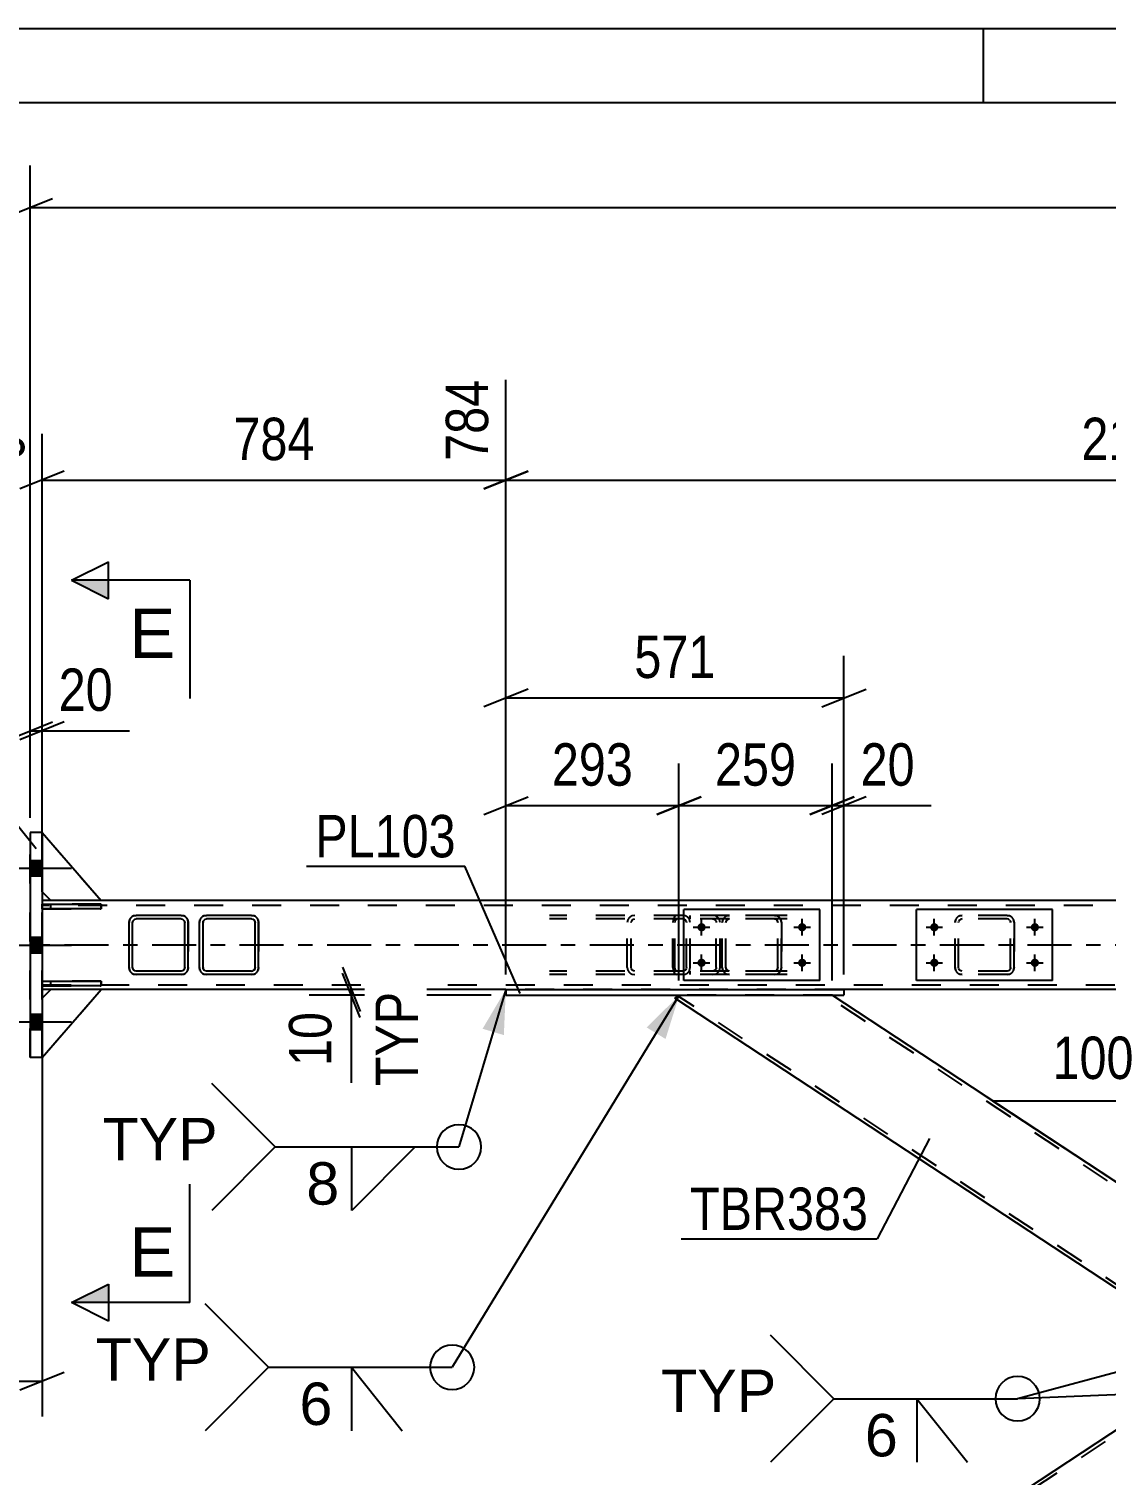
# Model space of a CAD drawing. Header units: millimetres. Extents: x -787 to 402, y -866 to -25.
# Drawn here: x -712.3 to -639.5, y -122.9 to -25.1 of the extents above; entities that cross this region are included whole.
import ezdxf

# ---------------------------------------------------------------- set-up
doc = ezdxf.new("R2010")
doc.units = ezdxf.units.MM
doc.linetypes.add('DXK_LINE_DOT2', pattern=[3.9198, 1.9599, -1.9599])
doc.linetypes.add('DXK_LINE_DOT3', pattern=[5.9187, 2.979, -0.9799, 0.9799, -0.9799])
doc.styles.add('Arial', font='arial.ttf', dxfattribs={"height": 0.2})
doc.styles.add('Arial Narrow', font='ARIALN.TTF', dxfattribs={"height": 0.2})

# ---------------------------------------------------------------- blocks, each defined once
blk = doc.blocks.new('Unknown-569028579-1134')
at = {"color": 5, "linetype": 'Continuous'}
for p, q in [((402.241, -25.126), (-786.759, -25.126)), ((-647.759, -30.126), (-647.759, -25.126)), ((397.241, -30.126), (-781.759, -30.126))]:
    blk.add_line(p, q, dxfattribs=at)
blk = doc.blocks.new('Bolt-569028579-4909 - 4520')
at = {"linetype": 'Continuous'}
for points in [[(-712.211, -81.338), (-712.211, -82.378), (-711.411, -82.378), (-711.411, -81.338)], [(-712.211, -81.338), (-712.211, -82.378), (-711.411, -82.378), (-711.411, -81.338)], [(-712.211, -81.338), (-712.211, -82.378), (-711.411, -82.378), (-711.411, -81.338)], [(-712.211, -86.538), (-712.211, -87.578), (-711.411, -87.578), (-711.411, -86.538)], [(-712.211, -86.538), (-712.211, -87.578), (-711.411, -87.578), (-711.411, -86.538)], [(-712.211, -91.738), (-712.211, -92.778), (-711.411, -92.778), (-711.411, -91.738)], [(-712.211, -91.738), (-712.211, -92.778), (-711.411, -92.778), (-711.411, -91.738)], [(-712.211, -91.738), (-712.211, -92.778), (-711.411, -92.778), (-711.411, -91.738)]]:
    blk.add_hatch(color=1, dxfattribs=at).paths.add_polyline_path(points)
at = {"color": 1, "linetype": 'Continuous'}
for p, q in [((-713.611, -81.858), (-709.411, -81.858)), ((-713.611, -81.858), (-709.411, -81.858)), ((-713.611, -81.858), (-709.411, -81.858)), ((-712.211, -81.338), (-711.411, -81.338)), ((-712.211, -81.338), (-711.411, -81.338)), ((-712.211, -81.338), (-711.411, -81.338)), ((-712.211, -82.378), (-711.411, -82.378)), ((-712.211, -82.378), (-711.411, -82.378)), ((-712.211, -82.378), (-711.411, -82.378)), ((-712.211, -86.538), (-711.411, -86.538)), ((-712.211, -86.538), (-711.411, -86.538)), ((-713.611, -87.058), (-709.411, -87.058)), ((-713.611, -87.058), (-709.411, -87.058)), ((-712.211, -87.578), (-711.411, -87.578)), ((-712.211, -87.578), (-711.411, -87.578)), ((-712.211, -91.738), (-711.411, -91.738)), ((-712.211, -91.738), (-711.411, -91.738)), ((-712.211, -91.738), (-711.411, -91.738)), ((-713.611, -92.258), (-709.411, -92.258)), ((-713.611, -92.258), (-709.411, -92.258)), ((-713.611, -92.258), (-709.411, -92.258)), ((-712.211, -92.778), (-711.411, -92.778)), ((-712.211, -92.778), (-711.411, -92.778)), ((-712.211, -92.778), (-711.411, -92.778))]:
    blk.add_line(p, q, dxfattribs=at)
blk = doc.blocks.new('Part-569028579-4600 - 4520')
at = {"color": 7, "linetype": 'DXK_LINE_DOT2'}
for p, q in [((-668.102, -85.058), (-677.116, -85.058)), ((-668.102, -85.298), (-677.116, -85.298)), ((-671.809, -85.354), (-671.847, -85.538)), ((-671.847, -88.578), (-671.847, -85.538)), ((-671.592, -85.538), (-671.573, -85.446)), ((-671.592, -88.578), (-671.592, -85.538)), ((-671.573, -85.446), (-671.517, -85.368)), ((-671.337, -85.058), (-671.532, -85.094)), ((-671.517, -85.368), (-671.434, -85.316)), ((-671.434, -85.316), (-671.337, -85.298)), ((-667.906, -85.094), (-668.102, -85.058)), ((-668.102, -85.298), (-668.004, -85.316)), ((-668.004, -85.316), (-667.921, -85.368)), ((-667.921, -85.368), (-667.866, -85.446)), ((-667.866, -85.446), (-667.846, -85.538)), ((-667.846, -88.578), (-667.846, -85.538)), ((-667.591, -85.538), (-667.63, -85.354)), ((-667.591, -88.578), (-667.591, -85.538)), ((-668.102, -88.818), (-677.116, -88.818)), ((-671.847, -88.578), (-671.809, -88.761)), ((-671.573, -88.67), (-671.592, -88.578)), ((-671.517, -88.747), (-671.573, -88.67)), ((-671.434, -88.799), (-671.517, -88.747)), ((-671.337, -88.818), (-671.434, -88.799)), ((-668.004, -88.799), (-668.102, -88.818)), ((-667.921, -88.747), (-668.004, -88.799)), ((-667.866, -88.67), (-667.921, -88.747)), ((-667.846, -88.578), (-667.866, -88.67)), ((-667.63, -88.761), (-667.591, -88.578)), ((-668.102, -89.058), (-677.116, -89.058)), ((-671.532, -89.021), (-671.337, -89.058)), ((-668.102, -89.058), (-667.906, -89.021))]:
    blk.add_line(p, q, dxfattribs=at)
for centre, start, end in [((-671.356, -85.559), 110.75831, 155.68004), ((-668.082, -85.559), 24.31996, 69.24169), ((-671.356, -88.557), 204.31996, 249.24169), ((-668.082, -88.557), 290.75831, 335.68004)]:
    blk.add_arc(centre, 0.496, start, end, dxfattribs=at)
blk = doc.blocks.new('Part-569028579-4902 - 4520')
at = {"color": 7, "linetype": 'DXK_LINE_DOT2'}
for p, q in [((-707.411, -89.498), (-711.411, -89.498)), ((-711.411, -89.498), (-711.411, -89.818)), ((-711.411, -89.818), (-707.411, -89.818)), ((-710.811, -89.818), (-710.811, -89.498)), ((-707.411, -89.818), (-707.411, -89.498))]:
    blk.add_line(p, q, dxfattribs=at)
blk = doc.blocks.new('Part-569028579-4876 - 4520')
at = {"color": 7, "linetype": 'DXK_LINE_DOT2'}
for p, q in [((-711.411, -83.458), (-711.411, -79.458)), ((-711.411, -79.458), (-707.411, -84.058)), ((-710.811, -84.058), (-711.411, -83.458)), ((-707.411, -84.058), (-710.811, -84.058))]:
    blk.add_line(p, q, dxfattribs=at)
blk = doc.blocks.new('Part-569028579-4747 - 4520')
at = {"color": 2, "linetype": 'Continuous'}
for p, q in [((-668.627, -90.649), (-668.594, -90.627)), ((-631.519, -115.058), (-668.627, -90.649)), ((-668.594, -90.627), (-668.337, -90.458)), ((-668.392, -90.494), (-668.353, -90.458)), ((-626.06, -111.467), (-657.999, -90.458)), ((-626.497, -111.754), (-631.519, -115.058)), ((-626.093, -111.489), (-626.497, -111.754)), ((-626.06, -111.467), (-626.093, -111.489))]:
    blk.add_line(p, q, dxfattribs=at)
at = {"color": 7, "linetype": 'DXK_LINE_DOT2'}
for p, q in [((-668.627, -90.649), (-668.594, -90.627)), ((-631.301, -114.914), (-668.409, -90.505)), ((-657.999, -90.458), (-668.353, -90.458)), ((-626.278, -111.61), (-658.436, -90.458)), ((-626.497, -111.754), (-626.188, -111.551)), ((-631.301, -114.914), (-631.284, -114.903))]:
    blk.add_line(p, q, dxfattribs=at)
blk = doc.blocks.new('Part-569028579-4684 - 4520')
at = {"color": 2, "linetype": 'Continuous'}
for p, q in [((-710.811, -84.058), (-711.411, -84.058)), ((-548.129, -84.058), (-707.411, -84.058)), ((-710.811, -90.058), (-711.411, -90.058)), ((-680.055, -90.058), (-707.411, -90.058)), ((-594.921, -90.058), (-657.199, -90.058))]:
    blk.add_line(p, q, dxfattribs=at)
at = {"color": 7, "linetype": 'DXK_LINE_DOT2'}
for p, q in [((-711.411, -84.058), (-711.411, -84.058)), ((-711.411, -84.058), (-711.411, -89.738)), ((-711.411, -84.058), (-711.411, -84.058)), ((-711.411, -84.058), (-711.411, -84.698)), ((-707.411, -84.058), (-710.811, -84.058)), ((-711.411, -84.378), (-711.411, -90.058)), ((-711.411, -84.378), (-711.411, -84.378)), ((-126.885, -84.378), (-711.411, -84.378)), ((-711.411, -89.418), (-711.411, -90.058)), ((-711.411, -89.738), (-711.411, -89.738)), ((-711.411, -89.738), (-126.885, -89.738)), ((-711.411, -90.058), (-711.411, -90.058)), ((-711.411, -90.058), (-711.411, -90.058)), ((-707.411, -90.058), (-710.811, -90.058)), ((-657.199, -90.058), (-680.055, -90.058))]:
    blk.add_line(p, q, dxfattribs=at)
at = {"color": 7, "linetype": 'DXK_LINE_DOT3'}
blk.add_line((-126.885, -87.058), (-711.411, -87.058), dxfattribs=at)
blk = doc.blocks.new('Part-569028579-4642 - 4520')
at = {"color": 7, "linetype": 'DXK_LINE_DOT2'}
for p, q in [((-668.737, -85.354), (-668.758, -85.538)), ((-668.758, -88.578), (-668.758, -85.538)), ((-668.679, -85.198), (-668.737, -85.354)), ((-668.591, -85.094), (-668.679, -85.198)), ((-668.623, -85.538), (-668.613, -85.446)), ((-668.623, -88.578), (-668.623, -85.538)), ((-668.613, -85.446), (-668.584, -85.368)), ((-668.488, -85.058), (-668.591, -85.094)), ((-668.584, -85.368), (-668.54, -85.316)), ((-668.54, -85.316), (-668.488, -85.298)), ((-661.046, -85.058), (-668.488, -85.058)), ((-661.046, -85.298), (-668.488, -85.298)), ((-667.591, -85.298), (-667.591, -85.058)), ((-665.889, -85.094), (-666.081, -85.058)), ((-666.081, -85.298), (-665.985, -85.316)), ((-665.985, -85.316), (-665.903, -85.368)), ((-665.903, -85.368), (-665.849, -85.446)), ((-665.849, -85.446), (-665.83, -85.538)), ((-665.83, -88.578), (-665.83, -85.538)), ((-665.578, -85.538), (-665.616, -85.354)), ((-665.578, -88.578), (-665.578, -85.538)), ((-668.758, -88.578), (-668.737, -88.761)), ((-668.737, -88.761), (-668.679, -88.917)), ((-668.679, -88.917), (-668.591, -89.021)), ((-668.613, -88.67), (-668.623, -88.578)), ((-668.584, -88.747), (-668.613, -88.67)), ((-668.54, -88.799), (-668.584, -88.747)), ((-668.488, -88.818), (-668.54, -88.799)), ((-661.046, -88.818), (-668.488, -88.818)), ((-667.591, -89.058), (-667.591, -88.818)), ((-665.985, -88.799), (-666.081, -88.818)), ((-665.903, -88.747), (-665.985, -88.799)), ((-665.849, -88.67), (-665.903, -88.747)), ((-665.83, -88.578), (-665.849, -88.67)), ((-665.616, -88.761), (-665.578, -88.578)), ((-668.591, -89.021), (-668.488, -89.058)), ((-661.046, -89.058), (-668.488, -89.058)), ((-666.081, -89.058), (-665.889, -89.021))]:
    blk.add_line(p, q, dxfattribs=at)
for centre, start, end in [((-666.066, -85.554), 23.89514, 68.84868), ((-666.066, -88.562), 291.15132, 336.10486)]:
    blk.add_arc(centre, 0.492, start, end, dxfattribs=at)
blk = doc.blocks.new('Part-569028579-4658 - 4520')
at = {"color": 2, "linetype": 'Continuous'}
for p, q in [((-711.411, -79.458), (-712.211, -79.458)), ((-712.211, -79.458), (-712.211, -94.658)), ((-711.411, -79.458), (-711.411, -79.458)), ((-711.411, -79.458), (-711.411, -94.658)), ((-711.411, -94.658), (-712.211, -94.658)), ((-711.411, -94.658), (-711.411, -94.658))]:
    blk.add_line(p, q, dxfattribs=at)
at = {"color": 7, "linetype": 'DXK_LINE_DOT2'}
for p, q in [((-712.211, -94.658), (-712.211, -79.458)), ((-711.411, -94.658), (-711.411, -79.458))]:
    blk.add_line(p, q, dxfattribs=at)
blk = doc.blocks.new('Part-569028579-4612 - 4520')
at = {"color": 7, "linetype": 'DXK_LINE_DOT2'}
for p, q in [((-593.684, -90.458), (-670, -140.657)), ((-583.64, -90.458), (-659.955, -140.657)), ((-583.203, -90.458), (-626.06, -118.648)), ((-583.203, -90.458), (-594.121, -90.458)), ((-626.06, -111.467), (-631.519, -115.058)), ((-620.601, -115.058), (-626.06, -118.648)), ((-659.519, -140.657), (-670.437, -140.657))]:
    blk.add_line(p, q, dxfattribs=at)
at = {"color": 2, "linetype": 'Continuous'}
for p, q in [((-594.121, -90.458), (-626.06, -111.467)), ((-583.493, -90.649), (-620.601, -115.058)), ((-670.437, -140.657), (-631.519, -115.058)), ((-626.06, -118.648), (-659.519, -140.657))]:
    blk.add_line(p, q, dxfattribs=at)
blk = doc.blocks.new('Part-569028579-4874 - 4520')
at = {"color": 7, "linetype": 'DXK_LINE_DOT2'}
for p, q in [((-710.811, -90.058), (-711.411, -90.658)), ((-711.411, -94.658), (-707.411, -90.058)), ((-711.411, -90.658), (-711.411, -94.658)), ((-707.411, -90.058), (-710.811, -90.058))]:
    blk.add_line(p, q, dxfattribs=at)
blk = doc.blocks.new('Part-569028579-4805 - 4520')
at = {"color": 2, "linetype": 'Continuous'}
for p, q in [((-680.055, -90.458), (-680.055, -90.058)), ((-680.055, -90.058), (-680.055, -90.058)), ((-680.055, -90.058), (-657.199, -90.058)), ((-680.055, -90.458), (-680.055, -90.458)), ((-680.055, -90.458), (-657.199, -90.458)), ((-657.199, -90.058), (-657.199, -90.458))]:
    blk.add_line(p, q, dxfattribs=at)
at = {"color": 7, "linetype": 'DXK_LINE_DOT2'}
for p, q in [((-680.055, -90.058), (-680.055, -90.458)), ((-680.055, -90.058), (-680.055, -90.058)), ((-680.055, -90.458), (-680.055, -90.458)), ((-657.199, -90.058), (-657.199, -90.458))]:
    blk.add_line(p, q, dxfattribs=at)
blk = doc.blocks.new('Part-569028579-4826 - 4520')
at = {"color": 2, "linetype": 'Continuous'}
for p, q in [((-643.09, -84.658), (-652.29, -84.658)), ((-652.29, -89.458), (-652.29, -84.658)), ((-643.09, -89.458), (-643.09, -84.658)), ((-643.09, -89.458), (-652.29, -89.458))]:
    blk.add_line(p, q, dxfattribs=at)
blk = doc.blocks.new('Bolt-569028579-4841 - 4520')
at = {"linetype": 'Continuous'}
for points in [[(-666.825, -85.578, -1), (-666.825, -86.138, -1)], [(-660.025, -85.578, -1), (-660.025, -86.138, -1)], [(-666.825, -87.978, -1), (-666.825, -88.538, -1)], [(-660.025, -87.978, -1), (-660.025, -88.538, -1)]]:
    blk.add_hatch(color=1, dxfattribs=at).paths.add_polyline_path(points)
at = {"color": 1, "linetype": 'Continuous'}
for p, q in [((-667.385, -85.858), (-666.265, -85.858)), ((-666.825, -86.418), (-666.825, -85.298)), ((-660.585, -85.858), (-659.465, -85.858)), ((-660.025, -86.418), (-660.025, -85.298)), ((-666.825, -88.818), (-666.825, -87.698)), ((-660.025, -88.818), (-660.025, -87.698)), ((-667.385, -88.258), (-666.265, -88.258)), ((-660.585, -88.258), (-659.465, -88.258))]:
    blk.add_line(p, q, dxfattribs=at)
blk = doc.blocks.new('Part-569028579-16149 - 4520')
at = {"color": 2, "linetype": 'Continuous'}
for p, q in [((-705.492, -85.354), (-705.528, -85.538)), ((-705.528, -88.578), (-705.528, -85.538)), ((-705.528, -85.538), (-705.528, -85.538)), ((-705.288, -85.538), (-705.27, -85.446)), ((-705.288, -88.578), (-705.288, -85.538)), ((-705.288, -85.538), (-705.288, -85.538)), ((-705.27, -85.446), (-705.218, -85.368)), ((-705.048, -85.058), (-705.232, -85.094)), ((-705.218, -85.368), (-705.14, -85.316)), ((-705.14, -85.316), (-705.048, -85.298)), ((-702.008, -85.058), (-705.048, -85.058)), ((-702.008, -85.298), (-705.048, -85.298)), ((-701.825, -85.094), (-702.008, -85.058)), ((-702.008, -85.298), (-701.917, -85.316)), ((-701.917, -85.316), (-701.839, -85.368)), ((-701.839, -85.368), (-701.787, -85.446)), ((-701.787, -85.446), (-701.768, -85.538)), ((-701.768, -88.578), (-701.768, -85.538)), ((-701.768, -85.538), (-701.768, -85.538)), ((-701.528, -85.538), (-701.565, -85.354)), ((-701.528, -88.578), (-701.528, -85.538)), ((-701.528, -85.538), (-701.528, -85.538)), ((-705.528, -88.578), (-705.528, -88.578)), ((-705.528, -88.578), (-705.492, -88.761)), ((-705.288, -88.578), (-705.288, -88.578)), ((-705.27, -88.67), (-705.288, -88.578)), ((-705.218, -88.747), (-705.27, -88.67)), ((-705.14, -88.799), (-705.218, -88.747)), ((-705.048, -88.818), (-705.14, -88.799)), ((-702.008, -88.818), (-705.048, -88.818)), ((-701.917, -88.799), (-702.008, -88.818)), ((-701.839, -88.747), (-701.917, -88.799)), ((-701.787, -88.67), (-701.839, -88.747)), ((-701.768, -88.578), (-701.787, -88.67)), ((-701.768, -88.578), (-701.768, -88.578)), ((-701.565, -88.761), (-701.528, -88.578)), ((-701.528, -88.578), (-701.528, -88.578)), ((-705.232, -89.021), (-705.048, -89.058)), ((-702.008, -89.058), (-705.048, -89.058)), ((-702.008, -89.058), (-701.825, -89.021))]:
    blk.add_line(p, q, dxfattribs=at)
at = {"color": 7, "linetype": 'DXK_LINE_DOT2'}
for p, q in [((-705.528, -85.538), (-705.492, -85.354)), ((-705.528, -88.578), (-705.528, -85.538)), ((-705.27, -85.446), (-705.288, -85.538)), ((-705.288, -88.578), (-705.288, -85.538)), ((-705.218, -85.368), (-705.27, -85.446)), ((-705.232, -85.094), (-705.048, -85.058)), ((-705.14, -85.316), (-705.218, -85.368)), ((-705.14, -85.316), (-705.14, -85.316)), ((-702.008, -85.058), (-701.825, -85.094)), ((-702.008, -85.298), (-702.008, -85.298)), ((-701.839, -85.368), (-701.917, -85.316)), ((-701.787, -85.446), (-701.839, -85.368)), ((-701.768, -85.538), (-701.787, -85.446)), ((-701.768, -88.578), (-701.768, -85.538)), ((-701.565, -85.354), (-701.528, -85.538)), ((-701.528, -85.538), (-701.528, -88.578)), ((-705.492, -88.761), (-705.528, -88.578)), ((-705.288, -88.578), (-705.27, -88.67)), ((-705.27, -88.67), (-705.218, -88.747)), ((-705.218, -88.747), (-705.14, -88.799)), ((-705.14, -88.799), (-705.14, -88.799)), ((-702.008, -88.818), (-702.008, -88.818)), ((-701.917, -88.799), (-701.839, -88.747)), ((-701.839, -88.747), (-701.787, -88.67)), ((-701.787, -88.67), (-701.768, -88.578)), ((-701.528, -88.578), (-701.565, -88.761)), ((-705.048, -89.058), (-705.232, -89.021)), ((-701.825, -89.021), (-702.008, -89.058))]:
    blk.add_line(p, q, dxfattribs=at)
at = {"color": 2, "linetype": 'Continuous'}
for centre, start, end in [((-705.048, -85.538), 112.5, 157.5), ((-702.008, -85.538), 22.5, 67.5), ((-705.048, -88.578), 202.5, 247.5), ((-702.008, -88.578), 292.5, 337.5)]:
    blk.add_arc(centre, 0.48, start, end, dxfattribs=at)
at = {"color": 7, "linetype": 'DXK_LINE_DOT2'}
for centre, start, end in [((-705.048, -85.538), 112.5, 157.5), ((-702.008, -85.538), 22.5, 67.5), ((-705.048, -88.578), 202.5, 247.5), ((-702.008, -88.578), 292.5, 337.5)]:
    blk.add_arc(centre, 0.48, start, end, dxfattribs=at)
blk = doc.blocks.new('Part-569028579-4875 - 4520')
at = {"color": 2, "linetype": 'Continuous'}
for p, q in [((-710.811, -90.058), (-711.411, -90.658)), ((-711.411, -94.658), (-707.411, -90.058)), ((-707.411, -90.058), (-710.811, -90.058))]:
    blk.add_line(p, q, dxfattribs=at)
at = {"color": 7, "linetype": 'DXK_LINE_DOT2'}
blk.add_line((-711.411, -90.658), (-711.411, -94.658), dxfattribs=at)
blk = doc.blocks.new('Part-569028579-4877 - 4520')
at = {"color": 2, "linetype": 'Continuous'}
for p, q in [((-711.411, -79.458), (-707.411, -84.058)), ((-710.811, -84.058), (-711.411, -83.458)), ((-707.411, -84.058), (-710.811, -84.058))]:
    blk.add_line(p, q, dxfattribs=at)
at = {"color": 7, "linetype": 'DXK_LINE_DOT2'}
blk.add_line((-711.411, -83.458), (-711.411, -79.458), dxfattribs=at)
blk = doc.blocks.new('Part-569028579-4903 - 4520')
at = {"color": 7, "linetype": 'DXK_LINE_DOT2'}
for p, q in [((-707.411, -84.298), (-711.411, -84.298)), ((-711.411, -84.298), (-711.411, -84.618)), ((-711.411, -84.618), (-707.411, -84.618)), ((-710.811, -84.618), (-710.811, -84.298)), ((-707.411, -84.618), (-707.411, -84.298))]:
    blk.add_line(p, q, dxfattribs=at)
blk = doc.blocks.new('Part-569028579-4904 - 4520')
at = {"color": 2, "linetype": 'Continuous'}
for p, q in [((-711.411, -89.818), (-711.411, -89.498)), ((-711.411, -89.498), (-707.411, -89.498)), ((-707.411, -89.818), (-711.411, -89.818)), ((-707.411, -89.498), (-707.411, -89.818))]:
    blk.add_line(p, q, dxfattribs=at)
at = {"color": 7, "linetype": 'DXK_LINE_DOT2'}
blk.add_line((-710.811, -89.818), (-710.811, -89.498), dxfattribs=at)
blk = doc.blocks.new('Part-569028579-4905 - 4520')
at = {"color": 2, "linetype": 'Continuous'}
for p, q in [((-711.411, -84.618), (-711.411, -84.298)), ((-711.411, -84.298), (-707.411, -84.298)), ((-707.411, -84.618), (-711.411, -84.618)), ((-707.411, -84.298), (-707.411, -84.618))]:
    blk.add_line(p, q, dxfattribs=at)
at = {"color": 7, "linetype": 'DXK_LINE_DOT2'}
blk.add_line((-710.811, -84.618), (-710.811, -84.298), dxfattribs=at)
blk = doc.blocks.new('Part-569028579-16145 - 4520')
at = {"color": 7, "linetype": 'DXK_LINE_DOT2'}
for p, q in [((-665.425, -85.538), (-665.389, -85.354)), ((-665.389, -85.354), (-665.425, -85.538)), ((-665.425, -88.578), (-665.425, -85.538)), ((-665.425, -85.538), (-665.425, -85.538)), ((-665.425, -88.578), (-665.425, -85.538)), ((-665.185, -85.538), (-665.167, -85.446)), ((-665.167, -85.446), (-665.185, -85.538)), ((-665.185, -88.578), (-665.185, -85.538)), ((-665.185, -85.538), (-665.185, -85.538)), ((-665.185, -88.578), (-665.185, -85.538)), ((-665.167, -85.446), (-665.115, -85.368)), ((-665.115, -85.368), (-665.167, -85.446)), ((-665.129, -85.094), (-664.945, -85.058)), ((-664.945, -85.058), (-665.129, -85.094)), ((-665.115, -85.368), (-665.037, -85.316)), ((-665.037, -85.316), (-665.115, -85.368)), ((-664.945, -85.298), (-665.037, -85.316)), ((-661.905, -85.058), (-664.945, -85.058)), ((-661.905, -85.298), (-664.945, -85.298)), ((-661.905, -85.058), (-661.721, -85.094)), ((-661.721, -85.094), (-661.905, -85.058)), ((-661.905, -85.298), (-661.813, -85.316)), ((-661.813, -85.316), (-661.735, -85.368)), ((-661.735, -85.368), (-661.813, -85.316)), ((-661.735, -85.368), (-661.683, -85.446)), ((-661.683, -85.446), (-661.735, -85.368)), ((-661.683, -85.446), (-661.665, -85.538)), ((-661.665, -85.538), (-661.683, -85.446)), ((-661.665, -88.578), (-661.665, -85.538)), ((-661.665, -85.538), (-661.665, -85.538)), ((-661.665, -88.578), (-661.665, -85.538)), ((-661.462, -85.354), (-661.425, -85.538)), ((-661.425, -85.538), (-661.462, -85.354)), ((-661.425, -88.578), (-661.425, -85.538)), ((-661.425, -85.538), (-661.425, -85.538)), ((-661.425, -85.538), (-661.425, -88.578)), ((-665.425, -88.578), (-665.425, -88.578)), ((-665.389, -88.761), (-665.425, -88.578)), ((-665.425, -88.578), (-665.389, -88.761)), ((-665.185, -88.578), (-665.185, -88.578)), ((-665.167, -88.67), (-665.185, -88.578)), ((-665.185, -88.578), (-665.167, -88.67)), ((-665.115, -88.747), (-665.167, -88.67)), ((-665.167, -88.67), (-665.115, -88.747)), ((-665.037, -88.799), (-665.115, -88.747)), ((-665.115, -88.747), (-665.037, -88.799)), ((-664.945, -88.818), (-665.037, -88.799)), ((-661.905, -88.818), (-664.945, -88.818)), ((-661.813, -88.799), (-661.905, -88.818)), ((-661.735, -88.747), (-661.813, -88.799)), ((-661.813, -88.799), (-661.735, -88.747)), ((-661.683, -88.67), (-661.735, -88.747)), ((-661.735, -88.747), (-661.683, -88.67)), ((-661.665, -88.578), (-661.683, -88.67)), ((-661.683, -88.67), (-661.665, -88.578)), ((-661.665, -88.578), (-661.665, -88.578)), ((-661.425, -88.578), (-661.462, -88.761)), ((-661.462, -88.761), (-661.425, -88.578)), ((-661.425, -88.578), (-661.425, -88.578)), ((-664.945, -89.058), (-665.129, -89.021)), ((-665.129, -89.021), (-664.945, -89.058)), ((-661.905, -89.058), (-664.945, -89.058)), ((-661.721, -89.021), (-661.905, -89.058)), ((-661.905, -89.058), (-661.721, -89.021))]:
    blk.add_line(p, q, dxfattribs=at)
at = {"color": 7, "linetype": 'DXK_LINE_DOT3'}
blk.add_line((-663.425, -87.058), (-663.425, -87.058), dxfattribs=at)
at = {"color": 7, "linetype": 'DXK_LINE_DOT2'}
for centre, start, end in [((-664.945, -85.538), 112.5, 157.5), ((-664.945, -85.538), 112.5, 157.5), ((-661.905, -85.538), 22.5, 67.5), ((-661.905, -85.538), 22.5, 67.5), ((-664.945, -88.578), 202.5, 247.5), ((-664.945, -88.578), 202.5, 247.5), ((-661.905, -88.578), 292.5, 337.5), ((-661.905, -88.578), 292.5, 337.5)]:
    blk.add_arc(centre, 0.48, start, end, dxfattribs=at)
blk = doc.blocks.new('Part-569028579-16146 - 4520')
at = {"color": 2, "linetype": 'Continuous'}
for p, q in [((-658.825, -84.658), (-668.025, -84.658)), ((-668.025, -89.458), (-668.025, -84.658)), ((-658.825, -89.458), (-658.825, -84.658)), ((-658.825, -89.458), (-668.025, -89.458))]:
    blk.add_line(p, q, dxfattribs=at)
blk = doc.blocks.new('Part-569028579-16156 - 4520')
at = {"color": 7, "linetype": 'DXK_LINE_DOT2'}
for p, q in [((-649.69, -85.538), (-649.653, -85.354)), ((-649.653, -85.354), (-649.69, -85.538)), ((-649.69, -88.578), (-649.69, -85.538)), ((-649.69, -85.538), (-649.69, -85.538)), ((-649.69, -88.578), (-649.69, -85.538)), ((-649.45, -85.538), (-649.432, -85.446)), ((-649.45, -85.538), (-649.432, -85.446)), ((-649.45, -88.578), (-649.45, -85.538)), ((-649.45, -85.538), (-649.45, -85.538)), ((-649.45, -88.578), (-649.45, -85.538)), ((-649.38, -85.368), (-649.432, -85.446)), ((-649.394, -85.094), (-649.21, -85.058)), ((-649.21, -85.058), (-649.394, -85.094)), ((-649.302, -85.316), (-649.38, -85.368)), ((-649.21, -85.298), (-649.302, -85.316)), ((-646.17, -85.058), (-649.21, -85.058)), ((-646.17, -85.298), (-649.21, -85.298)), ((-646.17, -85.058), (-645.986, -85.094)), ((-645.986, -85.094), (-646.17, -85.058)), ((-646.078, -85.316), (-646.17, -85.298)), ((-646, -85.368), (-646.078, -85.316)), ((-646, -85.368), (-645.948, -85.446)), ((-645.948, -85.446), (-645.93, -85.538)), ((-645.93, -85.538), (-645.948, -85.446)), ((-645.93, -88.578), (-645.93, -85.538)), ((-645.93, -85.538), (-645.93, -85.538)), ((-645.93, -88.578), (-645.93, -85.538)), ((-645.726, -85.354), (-645.69, -85.538)), ((-645.69, -85.538), (-645.726, -85.354)), ((-645.69, -88.578), (-645.69, -85.538)), ((-645.69, -85.538), (-645.69, -85.538)), ((-645.69, -85.538), (-645.69, -88.578)), ((-649.69, -88.578), (-649.69, -88.578)), ((-649.653, -88.761), (-649.69, -88.578)), ((-649.69, -88.578), (-649.653, -88.761)), ((-649.45, -88.578), (-649.45, -88.578)), ((-649.432, -88.67), (-649.45, -88.578)), ((-649.432, -88.67), (-649.45, -88.578)), ((-649.38, -88.747), (-649.432, -88.67)), ((-649.302, -88.799), (-649.38, -88.747)), ((-649.21, -88.818), (-649.302, -88.799)), ((-646.17, -88.818), (-649.21, -88.818)), ((-646.078, -88.799), (-646.17, -88.818)), ((-646, -88.747), (-646.078, -88.799)), ((-645.948, -88.67), (-646, -88.747)), ((-645.93, -88.578), (-645.948, -88.67)), ((-645.948, -88.67), (-645.93, -88.578)), ((-645.93, -88.578), (-645.93, -88.578)), ((-645.69, -88.578), (-645.726, -88.761)), ((-645.726, -88.761), (-645.69, -88.578)), ((-645.69, -88.578), (-645.69, -88.578)), ((-649.21, -89.058), (-649.394, -89.021)), ((-649.394, -89.021), (-649.21, -89.058)), ((-646.17, -89.058), (-649.21, -89.058)), ((-645.986, -89.021), (-646.17, -89.058)), ((-646.17, -89.058), (-645.986, -89.021))]:
    blk.add_line(p, q, dxfattribs=at)
at = {"color": 7, "linetype": 'DXK_LINE_DOT3'}
blk.add_line((-647.69, -87.058), (-647.69, -87.058), dxfattribs=at)
at = {"color": 7, "linetype": 'DXK_LINE_DOT2'}
for centre, start, end in [((-649.21, -85.538), 112.5, 157.5), ((-649.21, -85.538), 112.5, 157.5), ((-646.17, -85.538), 22.5, 67.5), ((-646.17, -85.538), 22.5, 67.5), ((-649.21, -88.578), 202.5, 247.5), ((-649.21, -88.578), 202.5, 247.5), ((-646.17, -88.578), 292.5, 337.5), ((-646.17, -88.578), 292.5, 337.5)]:
    blk.add_arc(centre, 0.48, start, end, dxfattribs=at)
blk = doc.blocks.new('Part-569028579-16157 - 4520')
at = {"color": 2, "linetype": 'Continuous'}
for p, q in [((-700.734, -85.354), (-700.77, -85.538)), ((-700.77, -88.578), (-700.77, -85.538)), ((-700.77, -85.538), (-700.77, -85.538)), ((-700.53, -85.538), (-700.512, -85.446)), ((-700.53, -88.578), (-700.53, -85.538)), ((-700.53, -85.538), (-700.53, -85.538)), ((-700.512, -85.446), (-700.46, -85.368)), ((-700.29, -85.058), (-700.474, -85.094)), ((-700.46, -85.368), (-700.382, -85.316)), ((-700.382, -85.316), (-700.29, -85.298)), ((-697.25, -85.058), (-700.29, -85.058)), ((-697.25, -85.298), (-700.29, -85.298)), ((-697.067, -85.094), (-697.25, -85.058)), ((-697.25, -85.298), (-697.158, -85.316)), ((-697.158, -85.316), (-697.081, -85.368)), ((-697.081, -85.368), (-697.029, -85.446)), ((-697.029, -85.446), (-697.01, -85.538)), ((-697.01, -88.578), (-697.01, -85.538)), ((-697.01, -85.538), (-697.01, -85.538)), ((-696.77, -85.538), (-696.807, -85.354)), ((-696.77, -88.578), (-696.77, -85.538)), ((-696.77, -85.538), (-696.77, -85.538)), ((-700.77, -88.578), (-700.77, -88.578)), ((-700.77, -88.578), (-700.734, -88.761)), ((-700.53, -88.578), (-700.53, -88.578)), ((-700.512, -88.67), (-700.53, -88.578)), ((-700.46, -88.747), (-700.512, -88.67)), ((-700.46, -88.747), (-700.382, -88.799)), ((-700.29, -88.818), (-700.382, -88.799)), ((-697.25, -88.818), (-700.29, -88.818)), ((-697.25, -88.818), (-697.158, -88.799)), ((-697.081, -88.747), (-697.158, -88.799)), ((-697.029, -88.67), (-697.081, -88.747)), ((-697.01, -88.578), (-697.029, -88.67)), ((-697.01, -88.578), (-697.01, -88.578)), ((-696.807, -88.761), (-696.77, -88.578)), ((-696.77, -88.578), (-696.77, -88.578)), ((-700.474, -89.021), (-700.29, -89.058)), ((-697.25, -89.058), (-700.29, -89.058)), ((-697.25, -89.058), (-697.067, -89.021))]:
    blk.add_line(p, q, dxfattribs=at)
at = {"color": 7, "linetype": 'DXK_LINE_DOT2'}
for p, q in [((-700.77, -85.538), (-700.734, -85.354)), ((-700.77, -88.578), (-700.77, -85.538)), ((-700.512, -85.446), (-700.53, -85.538)), ((-700.53, -88.578), (-700.53, -85.538)), ((-700.46, -85.368), (-700.512, -85.446)), ((-700.474, -85.094), (-700.29, -85.058)), ((-700.46, -85.368), (-700.46, -85.368)), ((-700.382, -85.316), (-700.382, -85.316)), ((-697.25, -85.058), (-697.067, -85.094)), ((-697.25, -85.298), (-697.25, -85.298)), ((-697.158, -85.316), (-697.158, -85.316)), ((-697.029, -85.446), (-697.081, -85.368)), ((-697.01, -85.538), (-697.029, -85.446)), ((-697.01, -88.578), (-697.01, -85.538)), ((-696.807, -85.354), (-696.77, -85.538)), ((-696.77, -85.538), (-696.77, -88.578)), ((-700.734, -88.761), (-700.77, -88.578)), ((-700.53, -88.578), (-700.512, -88.67)), ((-700.512, -88.67), (-700.46, -88.747)), ((-700.46, -88.747), (-700.46, -88.747)), ((-697.25, -88.818), (-697.25, -88.818)), ((-697.081, -88.747), (-697.029, -88.67)), ((-697.029, -88.67), (-697.01, -88.578)), ((-696.77, -88.578), (-696.807, -88.761)), ((-700.29, -89.058), (-700.474, -89.021)), ((-697.067, -89.021), (-697.25, -89.058))]:
    blk.add_line(p, q, dxfattribs=at)
at = {"color": 2, "linetype": 'Continuous'}
for centre, start, end in [((-700.29, -85.538), 112.5, 157.5), ((-697.25, -85.538), 22.5, 67.5), ((-700.29, -88.578), 202.5, 247.5), ((-697.25, -88.578), 292.5, 337.5)]:
    blk.add_arc(centre, 0.48, start, end, dxfattribs=at)
at = {"color": 7, "linetype": 'DXK_LINE_DOT2'}
for centre, start, end in [((-700.29, -85.538), 112.5, 157.5), ((-697.25, -85.538), 22.5, 67.5), ((-700.29, -88.578), 202.5, 247.5), ((-697.25, -88.578), 292.5, 337.5)]:
    blk.add_arc(centre, 0.48, start, end, dxfattribs=at)
blk = doc.blocks.new('Bolt-569028579-16201 - 4520')
at = {"linetype": 'Continuous'}
for points in [[(-651.09, -85.578, -1), (-651.09, -86.138, -1)], [(-644.29, -85.578, -1), (-644.29, -86.138, -1)], [(-651.09, -87.978, -1), (-651.09, -88.538, -1)], [(-644.29, -87.978, -1), (-644.29, -88.538, -1)]]:
    blk.add_hatch(color=1, dxfattribs=at).paths.add_polyline_path(points)
at = {"color": 1, "linetype": 'Continuous'}
for p, q in [((-651.65, -85.858), (-650.53, -85.858)), ((-651.09, -86.418), (-651.09, -85.298)), ((-644.85, -85.858), (-643.73, -85.858)), ((-644.29, -86.418), (-644.29, -85.298)), ((-651.09, -88.818), (-651.09, -87.698)), ((-644.29, -88.818), (-644.29, -87.698)), ((-651.65, -88.258), (-650.53, -88.258)), ((-644.85, -88.258), (-643.73, -88.258))]:
    blk.add_line(p, q, dxfattribs=at)
blk = doc.blocks.new('StraightDimension-569028579-59426 - 4520')
at = {"color": 7, "linetype": 'Continuous'}
for p, q in [((-680.055, -89.058), (-680.055, -74.783)), ((-668.353, -89.458), (-668.353, -74.783)), ((-681.555, -78.233), (-678.555, -77.033)), ((-666.853, -77.033), (-669.853, -78.233)), ((-680.055, -77.633), (-668.353, -77.633))]:
    blk.add_line(p, q, dxfattribs=at)
at = {"color": 0}
blk.add_wipeout([(-670.862, -76.883), (-670.862, -72.683), (-677.546, -72.683), (-677.546, -76.883)], dxfattribs=at)
at = {"color": 3, "style": 'Arial Narrow'}
blk.add_text('293', height=2.8633, dxfattribs=at).set_placement((-676.946, -76.283))
blk = doc.blocks.new('StraightDimension-569028579-63695 - 4520')
at = {"color": 7, "linetype": 'Continuous'}
for p, q in [((-691.105, -88.558), (-689.905, -91.558)), ((-689.905, -91.958), (-691.105, -88.958)), ((-681.055, -90.058), (-693.355, -90.058)), ((-681.055, -90.458), (-693.355, -90.458)), ((-690.505, -90.458), (-690.505, -90.058)), ((-690.505, -90.458), (-690.505, -96.364)), ((-690.505, -90.458), (-690.505, -96.364))]:
    blk.add_line(p, q, dxfattribs=at)
at = {"color": 0, "linetype": 'Continuous'}
blk.add_wipeout([(-685.405, -89.616), (-689.605, -89.616), (-689.605, -97.206), (-685.405, -97.206)], dxfattribs=at)
at = {"color": 0}
blk.add_wipeout([(-691.255, -90.983), (-695.455, -90.983), (-695.455, -95.839), (-691.255, -95.839)], dxfattribs=at)
at = {"color": 3, "linetype": 'Continuous', "style": 'Arial Narrow'}
blk.add_text('TYP', height=2.8633, rotation=90.00021, dxfattribs=at).set_placement((-686.005, -96.606))
at = {"color": 3, "style": 'Arial Narrow'}
blk.add_text('10', height=2.8633, rotation=90.00021, dxfattribs=at).set_placement((-691.855, -95.239))
blk = doc.blocks.new('StraightDimension-569028579-59625 - 4520')
at = {"color": 7, "linetype": 'Continuous'}
for p, q in [((-711.411, -91.058), (-711.411, -118.94)), ((-725.388, -140.057), (-725.388, -113.69)), ((-723.888, -115.94), (-726.888, -117.14)), ((-712.911, -117.14), (-709.911, -115.94)), ((-725.388, -116.54), (-711.411, -116.54))]:
    blk.add_line(p, q, dxfattribs=at)
at = {"color": 0}
blk.add_wipeout([(-715.057, -115.79), (-715.057, -111.59), (-721.742, -111.59), (-721.742, -115.79)], dxfattribs=at)
at = {"color": 3, "style": 'Arial Narrow'}
blk.add_text('349', height=2.8633, dxfattribs=at).set_placement((-721.142, -115.19))
blk = doc.blocks.new('AngleDimension-569028579-63709 - 4520')
at = {"color": 7, "linetype": 'Continuous'}
for p, q in [((-650.77, -95.213), (-647.123, -97.612)), ((-633.589, -97.612), (-647.123, -97.612)), ((-633.589, -106.514), (-647.123, -97.612)), ((-633.589, -106.514), (-633.589, -97.612))]:
    blk.add_line(p, q, dxfattribs=at)
at = {"color": 0}
for points in [[(-637.014, -96.712), (-637.014, -92.512), (-643.698, -92.512), (-643.698, -96.712)], [(-628.489, -99.635), (-632.689, -99.635), (-632.689, -104.491), (-628.489, -104.491)]]:
    blk.add_wipeout(points, dxfattribs=at)
at = {"color": 3, "style": 'Arial Narrow'}
blk.add_text('100', height=2.8633, dxfattribs=at).set_placement((-643.098, -96.112))
blk.add_text('66', height=2.8633, rotation=90.00021, dxfattribs=at).set_placement((-629.089, -103.891))
blk = doc.blocks.new('StraightDimension-569028579-80714 - 4520')
at = {"color": 7, "linetype": 'Continuous'}
for p, q in [((-712.211, -78.458), (-712.211, -69.728)), ((-711.411, -78.458), (-711.411, -69.728)), ((-713.711, -73.178), (-710.711, -71.978)), ((-709.911, -71.978), (-712.911, -73.178)), ((-712.211, -72.578), (-711.411, -72.578)), ((-711.411, -72.578), (-705.505, -72.578)), ((-711.411, -72.578), (-705.505, -72.578))]:
    blk.add_line(p, q, dxfattribs=at)
at = {"color": 0}
blk.add_wipeout([(-706.03, -71.828), (-706.03, -67.628), (-710.886, -67.628), (-710.886, -71.828)], dxfattribs=at)
at = {"color": 3, "style": 'Arial Narrow'}
blk.add_text('20', height=2.8633, dxfattribs=at).set_placement((-710.286, -71.228))
blk = doc.blocks.new('StraightDimension-569028579-63404 - 4520')
at = {"color": 7, "linetype": 'Continuous'}
for p, q in [((-680.055, -89.058), (-680.055, -48.841)), ((-711.411, -83.058), (-711.411, -52.497)), ((-709.911, -55.025), (-712.911, -56.225)), ((-711.411, -55.625), (-680.055, -55.625)), ((-681.555, -56.225), (-678.555, -55.025))]:
    blk.add_line(p, q, dxfattribs=at)
at = {"color": 0}
blk.add_wipeout([(-692.391, -54.875), (-692.391, -50.675), (-699.075, -50.675), (-699.075, -54.875)], dxfattribs=at)
at = {"color": 3, "style": 'Arial Narrow'}
blk.add_text('784', height=2.8633, dxfattribs=at).set_placement((-698.475, -54.275))
at = {"color": 0, "linetype": 'Continuous'}
for points in [[(-680.655, -48.241), (-684.855, -48.241), (-684.855, -54.925), (-680.655, -54.925)], [(-712.011, -51.897), (-716.211, -51.897), (-716.211, -54.925), (-712.011, -54.925)]]:
    blk.add_wipeout(points, dxfattribs=at)
at = {"color": 3, "linetype": 'Continuous', "style": 'Arial Narrow'}
for s, height, p in [('784', 2.8633, (-681.255, -54.325)), ('0', 2.863, (-712.611, -54.325))]:
    blk.add_text(s, height=height, rotation=90.00021, dxfattribs=at).set_placement(p)
blk = doc.blocks.new('StraightDimension-569028579-59423 - 4520')
at = {"color": 7, "linetype": 'Continuous'}
for p, q in [((-657.999, -89.458), (-657.999, -74.783)), ((-657.199, -89.058), (-657.199, -74.783)), ((-659.499, -78.233), (-656.499, -77.033)), ((-655.699, -77.033), (-658.699, -78.233)), ((-657.999, -77.633), (-657.199, -77.633)), ((-657.199, -77.633), (-651.293, -77.633)), ((-657.199, -77.633), (-651.293, -77.633))]:
    blk.add_line(p, q, dxfattribs=at)
at = {"color": 0}
blk.add_wipeout([(-651.818, -76.883), (-651.818, -72.683), (-656.674, -72.683), (-656.674, -76.883)], dxfattribs=at)
at = {"color": 3, "style": 'Arial Narrow'}
blk.add_text('20', height=2.8633, dxfattribs=at).set_placement((-656.074, -76.283))
blk = doc.blocks.new('StraightDimension-569028579-59425 - 4520')
at = {"color": 7, "linetype": 'Continuous'}
for p, q in [((-668.353, -89.458), (-668.353, -74.783)), ((-657.999, -89.458), (-657.999, -74.783)), ((-669.853, -78.233), (-666.853, -77.033)), ((-656.499, -77.033), (-659.499, -78.233)), ((-668.353, -77.633), (-657.999, -77.633))]:
    blk.add_line(p, q, dxfattribs=at)
at = {"color": 0}
blk.add_wipeout([(-659.834, -76.883), (-659.834, -72.683), (-666.518, -72.683), (-666.518, -76.883)], dxfattribs=at)
at = {"color": 3, "style": 'Arial Narrow'}
blk.add_text('259', height=2.8633, dxfattribs=at).set_placement((-665.918, -76.283))
blk = doc.blocks.new('StraightDimension-569028579-59427 - 4520')
at = {"color": 7, "linetype": 'Continuous'}
for p, q in [((-680.055, -89.058), (-680.055, -67.506)), ((-657.199, -89.058), (-657.199, -67.506)), ((-678.555, -69.756), (-681.555, -70.956)), ((-680.055, -70.356), (-657.199, -70.356)), ((-658.699, -70.956), (-655.699, -69.756))]:
    blk.add_line(p, q, dxfattribs=at)
at = {"color": 0}
blk.add_wipeout([(-665.285, -69.606), (-665.285, -65.406), (-671.969, -65.406), (-671.969, -69.606)], dxfattribs=at)
at = {"color": 3, "style": 'Arial Narrow'}
blk.add_text('571', height=2.8633, dxfattribs=at).set_placement((-671.369, -69.006))
blk = doc.blocks.new('StraightDimension-569028579-63403 - 4520')
at = {"color": 7, "linetype": 'Continuous'}
for p, q in [((-594.921, -89.058), (-594.921, -47.013)), ((-680.055, -89.058), (-680.055, -48.841)), ((-678.555, -55.025), (-681.555, -56.225)), ((-680.055, -55.625), (-594.921, -55.625)), ((-596.421, -56.225), (-593.421, -55.025))]:
    blk.add_line(p, q, dxfattribs=at)
at = {"color": 0}
blk.add_wipeout([(-633.232, -54.875), (-633.232, -50.675), (-641.744, -50.675), (-641.744, -54.875)], dxfattribs=at)
at = {"color": 3, "style": 'Arial Narrow'}
blk.add_text('2128', height=2.8633, dxfattribs=at).set_placement((-641.144, -54.275))
at = {"color": 0, "linetype": 'Continuous'}
blk.add_wipeout([(-595.521, -46.413), (-599.721, -46.413), (-599.721, -54.925), (-595.521, -54.925)], dxfattribs=at)
at = {"color": 3, "linetype": 'Continuous', "style": 'Arial Narrow'}
blk.add_text('2912', height=2.8633, rotation=90.00021, dxfattribs=at).set_placement((-596.121, -54.325))
blk = doc.blocks.new('StraightDimension-569028579-63777 - 4520')
at = {"color": 7, "linetype": 'Continuous'}
for p, q in [((-712.211, -78.458), (-712.211, -34.357)), ((-710.711, -36.607), (-713.711, -37.807)), ((-712.211, -37.207), (-103.04, -37.207))]:
    blk.add_line(p, q, dxfattribs=at)
blk = doc.blocks.new('WeldMark-569028579-63666 - 4520')
at = {"linetype": 'Continuous'}
for points in [[(-631.882, -113.314), (-628.79, -113.262), (-631.493, -114.763)], [(-626.358, -116.222), (-623.331, -116.853), (-626.299, -117.721)]]:
    blk.add_hatch(color=30, dxfattribs=at).paths.add_polyline_path(points)
at = {"color": 30, "linetype": 'Continuous'}
for p in [(-628.79, -113.262), (-623.331, -116.853), (-657.883, -117.729)]:
    blk.add_line(p, (-645.46, -117.729), dxfattribs=at)
at = {"color": 3, "linetype": 'Continuous'}
for p, q in [((-657.883, -117.729), (-662.169, -113.443)), ((-657.883, -117.729), (-662.169, -122.015)), ((-652.274, -117.729), (-648.845, -122.015)), ((-652.274, -117.729), (-652.274, -122.015))]:
    blk.add_line(p, q, dxfattribs=at)
for start, end in [(90, 270), (270, 90)]:
    blk.add_arc((-645.46, -117.729), 1.5, start, end, dxfattribs=at)
at = {"color": 0}
blk.add_wipeout([(-653.36, -121.829), (-653.36, -118.429), (-655.983, -118.429), (-655.983, -121.829)], dxfattribs=at)
at = {"color": 3, "style": 'Arial'}
blk.add_text('6', height=2.865, dxfattribs=at).set_placement((-655.783, -121.629))
at = {"color": 0, "linetype": 'Continuous'}
blk.add_wipeout([(-661.783, -118.629), (-661.783, -115.629), (-669.559, -115.629), (-669.559, -118.629)], dxfattribs=at)
blk.add_wipeout([(-661.783, -118.629), (-661.783, -115.629), (-669.559, -115.629), (-669.559, -118.629)], dxfattribs=at)
at = {"color": 3, "linetype": 'Continuous', "style": 'Arial'}
blk.add_text('TYP', height=2.8652, dxfattribs=at).set_placement((-669.559, -118.629))
blk = doc.blocks.new('WeldMark-569028579-63566 - 4520')
at = {"linetype": 'Continuous'}
blk.add_hatch(color=30, dxfattribs=at).paths.add_polyline_path([(-681.63, -92.719), (-680.055, -90.058), (-680.192, -93.147)])
at = {"color": 30, "linetype": 'Continuous'}
for p in [(-680.055, -90.058), (-695.648, -100.709)]:
    blk.add_line(p, (-683.225, -100.709), dxfattribs=at)
at = {"color": 3, "linetype": 'Continuous'}
for p, q in [((-695.648, -100.709), (-699.934, -96.423)), ((-695.648, -100.709), (-699.934, -104.995)), ((-690.467, -100.709), (-686.182, -100.709)), ((-686.182, -100.709), (-690.467, -104.995)), ((-690.467, -104.995), (-690.467, -100.709))]:
    blk.add_line(p, q, dxfattribs=at)
for start, end in [(90, 270), (270, 90)]:
    blk.add_arc((-683.225, -100.709), 1.5, start, end, dxfattribs=at)
at = {"color": 0}
blk.add_wipeout([(-691.125, -104.809), (-691.125, -101.409), (-693.748, -101.409), (-693.748, -104.809)], dxfattribs=at)
at = {"color": 3, "style": 'Arial'}
blk.add_text('8', height=2.865, dxfattribs=at).set_placement((-693.548, -104.609))
at = {"color": 0, "linetype": 'Continuous'}
blk.add_wipeout([(-699.548, -101.609), (-699.548, -98.609), (-707.324, -98.609), (-707.324, -101.609)], dxfattribs=at)
blk.add_wipeout([(-699.548, -101.609), (-699.548, -98.609), (-707.324, -98.609), (-707.324, -101.609)], dxfattribs=at)
at = {"color": 3, "linetype": 'Continuous', "style": 'Arial'}
blk.add_text('TYP', height=2.8652, dxfattribs=at).set_placement((-707.324, -101.609))
blk = doc.blocks.new('Mark-569028579-63599 - 4520')
at = {"color": 30, "linetype": 'Continuous'}
for p in [(-693.538, -81.729), (-679.086, -90.341)]:
    blk.add_line(p, (-682.834, -81.729), dxfattribs=at)
at = {"color": 0}
blk.add_wipeout([(-683.434, -81.129), (-683.434, -78.129), (-692.938, -78.129), (-692.938, -81.129)], dxfattribs=at)
blk.add_wipeout([(-683.434, -81.129), (-683.434, -78.129), (-692.938, -78.129), (-692.938, -81.129)], dxfattribs=at)
at = {"color": 3, "style": 'Arial Narrow'}
blk.add_text('PL103', height=2.8633, dxfattribs=at).set_placement((-692.938, -81.129))
blk = doc.blocks.new('Mark-569028579-61804 - 4520')
at = {"color": 30, "linetype": 'Continuous'}
for p in [(-724.05, -76.808), (-711.81, -80.552)]:
    blk.add_line(p, (-714.811, -76.808), dxfattribs=at)
at = {"color": 0}
blk.add_wipeout([(-715.411, -76.208), (-715.411, -73.208), (-723.45, -73.208), (-723.45, -76.208)], dxfattribs=at)
blk.add_wipeout([(-715.411, -76.208), (-715.411, -73.208), (-723.45, -73.208), (-723.45, -76.208)], dxfattribs=at)
at = {"color": 3, "style": 'Arial Narrow'}
blk.add_text('SP20', height=2.8633, dxfattribs=at).set_placement((-723.45, -76.208))
blk = doc.blocks.new('WeldMark-569028579-63609 - 4520')
at = {"linetype": 'Continuous'}
blk.add_hatch(color=30, dxfattribs=at).paths.add_polyline_path([(-670.54, -92.628), (-668.337, -90.458), (-669.26, -93.409)])
at = {"color": 30, "linetype": 'Continuous'}
for p in [(-668.337, -90.458), (-696.109, -115.604)]:
    blk.add_line(p, (-683.685, -115.604), dxfattribs=at)
at = {"color": 3, "linetype": 'Continuous'}
for p, q in [((-696.109, -115.604), (-700.395, -111.318)), ((-696.109, -115.604), (-700.395, -119.89)), ((-690.5, -115.604), (-687.071, -119.89)), ((-690.5, -115.604), (-690.5, -119.89))]:
    blk.add_line(p, q, dxfattribs=at)
for start, end in [(90, 270), (270, 90)]:
    blk.add_arc((-683.685, -115.604), 1.5, start, end, dxfattribs=at)
at = {"color": 0}
blk.add_wipeout([(-691.585, -119.704), (-691.585, -116.304), (-694.209, -116.304), (-694.209, -119.704)], dxfattribs=at)
at = {"color": 3, "style": 'Arial'}
blk.add_text('6', height=2.865, dxfattribs=at).set_placement((-694.009, -119.504))
at = {"color": 0, "linetype": 'Continuous'}
blk.add_wipeout([(-700.009, -116.504), (-700.009, -113.504), (-707.784, -113.504), (-707.784, -116.504)], dxfattribs=at)
blk.add_wipeout([(-700.009, -116.504), (-700.009, -113.504), (-707.784, -113.504), (-707.784, -116.504)], dxfattribs=at)
at = {"color": 3, "linetype": 'Continuous', "style": 'Arial'}
blk.add_text('TYP', height=2.8652, dxfattribs=at).set_placement((-707.784, -116.504))
blk = doc.blocks.new('Mark-569028579-63757 - 4520')
at = {"color": 30, "linetype": 'Continuous'}
for p in [(-651.426, -100.141), (-668.205, -106.92)]:
    blk.add_line(p, (-654.949, -106.92), dxfattribs=at)
at = {"color": 0}
blk.add_wipeout([(-655.549, -106.32), (-655.549, -103.32), (-667.605, -103.32), (-667.605, -106.32)], dxfattribs=at)
blk.add_wipeout([(-655.549, -106.32), (-655.549, -103.32), (-667.605, -103.32), (-667.605, -106.32)], dxfattribs=at)
at = {"color": 3, "style": 'Arial Narrow'}
blk.add_text('TBR383', height=2.8633, dxfattribs=at).set_placement((-667.605, -106.32))
blk = doc.blocks.new('SectionMark-569028579-82752 - 4520')
at = {"linetype": 'Continuous'}
for points in [[(-706.912, -62.401), (-706.912, -63.651), (-709.412, -62.401)], [(-706.911, -109.976), (-706.911, -111.226), (-709.411, -111.226)]]:
    blk.add_hatch(color=6, dxfattribs=at).paths.add_polyline_path(points)
at = {"color": 6, "linetype": 'Continuous'}
for p, q in [((-709.412, -62.401), (-706.912, -61.151)), ((-706.912, -63.651), (-706.912, -61.151)), ((-701.412, -62.401), (-709.412, -62.401)), ((-709.412, -62.401), (-706.912, -63.651)), ((-701.412, -62.401), (-701.412, -70.401)), ((-701.411, -111.226), (-701.411, -103.226)), ((-709.411, -111.226), (-706.911, -109.976)), ((-706.911, -109.976), (-706.911, -112.476)), ((-701.411, -111.226), (-709.411, -111.226)), ((-706.911, -112.476), (-709.411, -111.226))]:
    blk.add_line(p, q, dxfattribs=at)
at = {"color": 0, "linetype": 'Continuous'}
for points in [[(-702.412, -67.651), (-702.412, -64.151), (-705.522, -64.151), (-705.522, -67.651)], [(-702.411, -109.476), (-702.411, -105.976), (-705.522, -105.976), (-705.522, -109.476)]]:
    blk.add_wipeout(points, dxfattribs=at)
at = {"color": 3, "linetype": 'Continuous', "style": 'Arial'}
for p in [(-705.522, -67.651), (-705.522, -109.476)]:
    blk.add_text('E', height=3.343, dxfattribs=at).set_placement(p)

msp = doc.modelspace()

# ---------------------------------------------------------------- block references
for name in ['Unknown-569028579-1134', 'Part-569028579-4658 - 4520', 'Part-569028579-4876 - 4520', 'Part-569028579-4877 - 4520', 'Bolt-569028579-4909 - 4520', 'Part-569028579-4684 - 4520', 'Part-569028579-4903 - 4520', 'Part-569028579-4905 - 4520', 'Part-569028579-16146 - 4520', 'Part-569028579-4826 - 4520', 'Part-569028579-16149 - 4520', 'Part-569028579-16157 - 4520', 'Part-569028579-4600 - 4520', 'Part-569028579-4642 - 4520', 'Bolt-569028579-4841 - 4520', 'Part-569028579-16145 - 4520', 'Bolt-569028579-16201 - 4520', 'Part-569028579-16156 - 4520', 'Part-569028579-4902 - 4520', 'Part-569028579-4904 - 4520', 'Part-569028579-4874 - 4520', 'Part-569028579-4875 - 4520', 'Part-569028579-4805 - 4520', 'Part-569028579-4612 - 4520', 'Part-569028579-4747 - 4520']:
    msp.add_blockref(name, (0, 0))

# ---------------------------------------------------------------- next in the draw order: block references
for name in ['StraightDimension-569028579-80714 - 4520', 'StraightDimension-569028579-59426 - 4520', 'StraightDimension-569028579-59423 - 4520', 'StraightDimension-569028579-59625 - 4520', 'AngleDimension-569028579-63709 - 4520', 'WeldMark-569028579-63666 - 4520']:
    msp.add_blockref(name, (0, 0))

# ---------------------------------------------------------------- next in the draw order: block references
for name in ['StraightDimension-569028579-59425 - 4520', 'StraightDimension-569028579-63695 - 4520']:
    msp.add_blockref(name, (0, 0))

# ---------------------------------------------------------------- next in the draw order: block references
for name in ['StraightDimension-569028579-63404 - 4520', 'WeldMark-569028579-63566 - 4520']:
    msp.add_blockref(name, (0, 0))

# ---------------------------------------------------------------- next in the draw order: block references
msp.add_blockref('StraightDimension-569028579-59427 - 4520', (0, 0))

# ---------------------------------------------------------------- next in the draw order: block references
msp.add_blockref('StraightDimension-569028579-63403 - 4520', (0, 0))

# ---------------------------------------------------------------- next in the draw order: block references
msp.add_blockref('StraightDimension-569028579-63777 - 4520', (0, 0))

# ---------------------------------------------------------------- next in the draw order: block references
for name in ['Mark-569028579-61804 - 4520', 'Mark-569028579-63599 - 4520']:
    msp.add_blockref(name, (0, 0))

# ---------------------------------------------------------------- next in the draw order: block references
msp.add_blockref('WeldMark-569028579-63609 - 4520', (0, 0))

# ---------------------------------------------------------------- next in the draw order: block references
for name in ['SectionMark-569028579-82752 - 4520', 'Mark-569028579-63757 - 4520']:
    msp.add_blockref(name, (0, 0))

doc.saveas('drawing.dxf')
